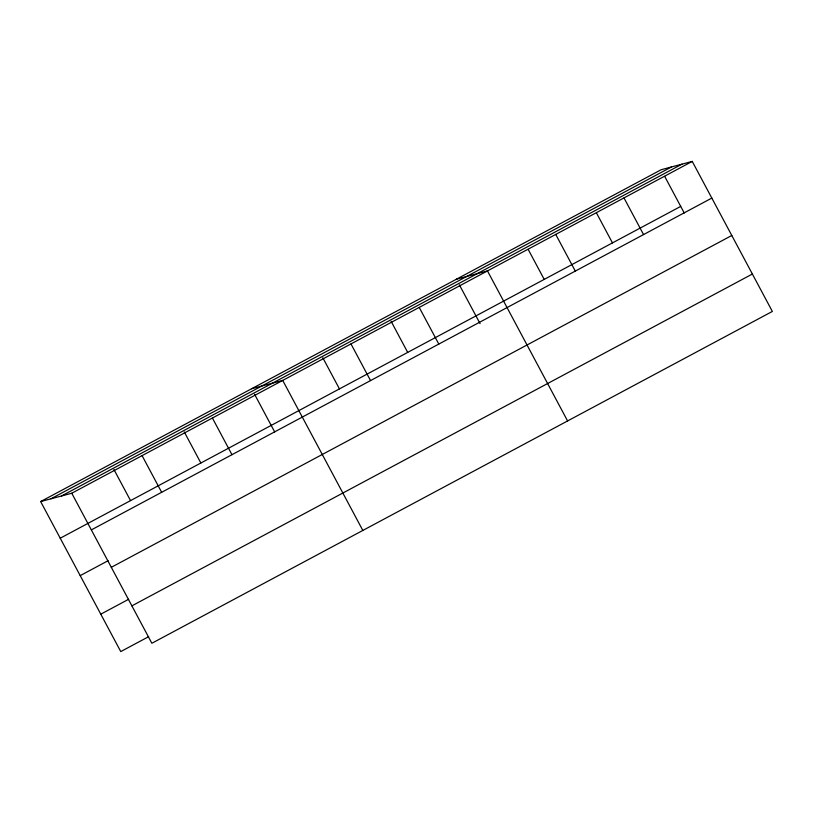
<?xml version="1.0" encoding="UTF-8"?>
<svg xmlns="http://www.w3.org/2000/svg" width="813" height="813" viewBox="0 0 813 813"><rect width="100%" height="100%" fill="white"/><g stroke="black" fill="none" stroke-linecap="round" stroke-linejoin="round"><path stroke-width="1.22" d="M40.65 501.56L661.142 169.734L692.239 161.411L772.35 311.44L151.858 643.266L71.757 493.237L40.65 501.56L120.761 651.589L148.667 636.66M50.914 498.806L671.406 166.99M61.493 495.981L681.975 164.155M71.757 493.237L692.239 161.411M60.223 538.216L680.715 206.4M91.33 529.903L711.822 198.077M80.202 575.634L108.109 560.706M111.31 567.311L731.791 235.485M100.782 614.171L128.688 599.252M131.889 605.858L752.371 274.032M456.378 279.235L487.475 270.912L567.586 420.941M251.613 388.736L282.721 380.413L362.832 530.442M664.699 176.401L684.241 213.006M623.988 197.915L643.561 234.581M596.447 212.904L612.463 242.904M555.736 234.418L575.309 271.085M528.186 249.398L544.212 279.398M459.345 284.794L480.066 323.604M419.223 307.416L438.807 344.082M391.094 321.287L407.699 352.405M350.972 343.919L370.545 380.586M322.832 357.791L339.448 388.899M254.581 394.295L274.723 432.008M212.396 418.024L231.969 454.691M184.256 431.896L200.872 463.004M142.072 455.626L161.655 492.292M113.942 469.508L130.547 500.615"/></g></svg>
